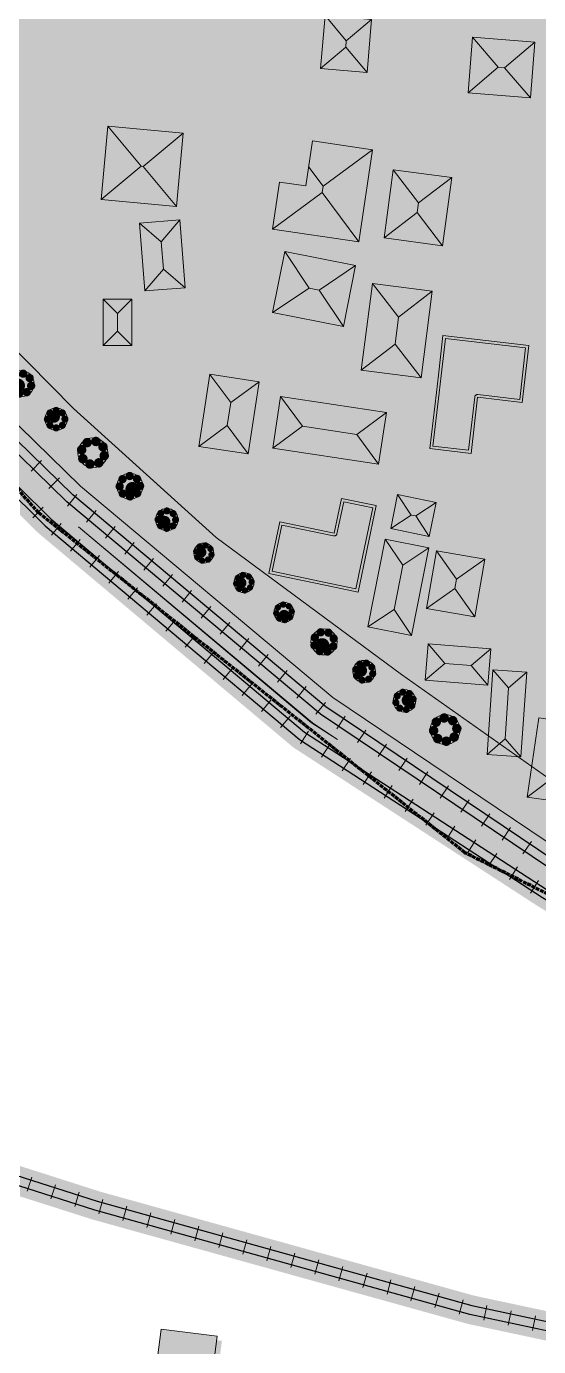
# Model space of a CAD drawing. Header units: metres. Extents: x 305859 to 307221, y 9155922 to 9156786.
# Drawn here: x 306185.8 to 306268, y 9156112.8 to 9156324.8 of the extents above; entities that cross this region are included whole.
import ezdxf

# ---------------------------------------------------------------- set-up
doc = ezdxf.new("R2010")
doc.units = ezdxf.units.M
doc.linetypes.add('DASHED2', pattern=[0.762, 0.635, -0.127])
for name, color, linetype, lineweight, true_color in [('B-BANGUNAN_PERMUKIMAN', 7, 'Continuous', 13, 0xf0cd8c), ('B-BAYANGAN', 7, 'Continuous', 0, 0x76786c), ('B-DELINEASI', 7, 'DASHED2', 70, 0xc800c8), ('K-BANGUNAN_LUAR_TAPAK', 7, 'Continuous', 9, 0xdedede), ('K-REL_BALAS', 7, 'Continuous', 0, 0xb0a89c), ('K-REL_BANTALAN', 7, 'Continuous', 9, 0x5a5a5a), ('K-REL_KA', 7, 'Continuous', 25, 0x282828), ('V-POHON_PENEDUH', 7, 'Continuous', 13, 0x288232)]:
    doc.layers.add(name, color=color, linetype=linetype, lineweight=lineweight, true_color=true_color)
doc.layers.add('G-PERKERASAN', color=7, linetype='Continuous')
doc.layers.add('V-RTH_SEMPADAN', color=7, linetype='Continuous')

# ---------------------------------------------------------------- blocks, each defined once
blk = doc.blocks.new('POHON')
at = {"true_color": 0x347638}
h = blk.add_hatch(color=97, dxfattribs=at)
h.dxf.hatch_style = 1
edge = h.paths.add_edge_path()
edge.add_arc((0, 0), 1, 0, 360)
at = {"true_color": 0x3e843e}
h = blk.add_hatch(color=97, dxfattribs=at)
h.dxf.hatch_style = 1
edge = h.paths.add_edge_path()
edge.add_arc((0, 0.78), 0.32, 0, 360)
h = blk.add_hatch(color=97, dxfattribs=at)
h.dxf.hatch_style = 1
edge = h.paths.add_edge_path()
edge.add_arc((-0.78, 0), 0.32, 0, 360)
h = blk.add_hatch(color=97, dxfattribs=at)
h.dxf.hatch_style = 1
edge = h.paths.add_edge_path()
edge.add_arc((-0.552, 0.552), 0.32, 0, 360)
at = {"true_color": 0x62a556}
h = blk.add_hatch(color=85, dxfattribs=at)
h.dxf.hatch_style = 1
edge = h.paths.add_edge_path()
edge.add_arc((-0.2, 0.22), 0.55, 0, 360)
at = {"true_color": 0x697060}
h = blk.add_hatch(color=251, dxfattribs=at)
h.dxf.hatch_style = 1
edge = h.paths.add_edge_path()
edge.add_arc((0.38, -0.38), 1, 0, 360)
at = {"true_color": 0x3e843e}
h = blk.add_hatch(color=97, dxfattribs=at)
h.dxf.hatch_style = 1
edge = h.paths.add_edge_path()
edge.add_arc((0.552, 0.552), 0.32, 0, 360)
h = blk.add_hatch(color=97, dxfattribs=at)
h.dxf.hatch_style = 1
edge = h.paths.add_edge_path()
edge.add_arc((0.78, 0), 0.32, 0, 360)
h = blk.add_hatch(color=97, dxfattribs=at)
h.dxf.hatch_style = 1
edge = h.paths.add_edge_path()
edge.add_arc((-0.552, -0.552), 0.32, 0, 360)
h = blk.add_hatch(color=97, dxfattribs=at)
h.dxf.hatch_style = 1
edge = h.paths.add_edge_path()
edge.add_arc((0, -0.78), 0.32, 0, 360)
h = blk.add_hatch(color=97, dxfattribs=at)
h.dxf.hatch_style = 1
edge = h.paths.add_edge_path()
edge.add_arc((0.552, -0.552), 0.32, 0, 360)
at = {"color": 99, "lineweight": 9, "true_color": 0x235528}
blk.add_circle((0, 0), 1, dxfattribs=at)

msp = doc.modelspace()

# ---------------------------------------------------------------- hatches: boundary and pattern name
at = {"layer": 'B-BANGUNAN_PERMUKIMAN', "true_color": 0xed9467}
h = msp.add_hatch(color=21, dxfattribs=at)
h.dxf.hatch_style = 1
h.paths.add_polyline_path([(306237.14, 9156322.52), (306237.05, 9156321.49), (306233.01, 9156318.08), (306233.73, 9156326.57), (306237.14, 9156322.52)])
at = {"layer": 'B-BANGUNAN_PERMUKIMAN', "true_color": 0xe99165}
h = msp.add_hatch(color=33, dxfattribs=at)
h.dxf.hatch_style = 1
h.paths.add_polyline_path([(306237.14, 9156322.52), (306233.73, 9156326.57), (306233.73, 9156326.57), (306241.19, 9156325.94), (306237.14, 9156322.52)])
at = {"layer": 'B-BANGUNAN_PERMUKIMAN', "true_color": 0xba7350}
h = msp.add_hatch(color=23, dxfattribs=at)
h.dxf.hatch_style = 1
h.paths.add_polyline_path([(306240.47, 9156317.44), (306237.05, 9156321.49), (306237.14, 9156322.52), (306241.19, 9156325.94), (306240.47, 9156317.44)])
at = {"layer": 'B-BANGUNAN_PERMUKIMAN', "true_color": 0xed9467}
h = msp.add_hatch(color=21, dxfattribs=at)
h.dxf.hatch_style = 1
h.paths.add_polyline_path([(306257.38, 9156323.08), (306261.51, 9156318.25), (306256.67, 9156314.13), (306257.38, 9156323.08)])
at = {"layer": 'B-BANGUNAN_PERMUKIMAN', "true_color": 0xea9165}
h = msp.add_hatch(color=33, dxfattribs=at)
h.dxf.hatch_style = 1
h.paths.add_polyline_path([(306262.55, 9156318.16), (306261.51, 9156318.25), (306257.38, 9156323.08), (306267.38, 9156322.29), (306262.55, 9156318.16)])
at = {"layer": 'B-BANGUNAN_PERMUKIMAN', "true_color": 0xba7350}
h = msp.add_hatch(color=23, dxfattribs=at)
h.dxf.hatch_style = 1
h.paths.add_polyline_path([(306262.55, 9156318.16), (306267.38, 9156322.29), (306267.38, 9156322.29), (306266.67, 9156313.33), (306262.55, 9156318.16)])
at = {"layer": 'B-BANGUNAN_PERMUKIMAN', "true_color": 0xbe7652}
h = msp.add_hatch(color=23, dxfattribs=at)
h.dxf.hatch_style = 1
h.paths.add_polyline_path([(306233.01, 9156318.08), (306233.01, 9156318.08), (306237.05, 9156321.49), (306240.47, 9156317.44), (306233.01, 9156318.08)])
at = {"layer": 'B-BANGUNAN_PERMUKIMAN', "true_color": 0xbd7652}
h = msp.add_hatch(color=23, dxfattribs=at)
h.dxf.hatch_style = 1
h.paths.add_polyline_path([(306256.67, 9156314.13), (306261.51, 9156318.25), (306262.55, 9156318.16), (306266.67, 9156313.33), (306256.67, 9156314.13)])
at = {"layer": 'B-BANGUNAN_PERMUKIMAN', "true_color": 0xee9467}
h = msp.add_hatch(color=21, dxfattribs=at)
h.dxf.hatch_style = 1
h.paths.add_polyline_path([(306204.24, 9156302.37), (306197.81, 9156297.03), (306198.89, 9156308.8), (306204.24, 9156302.37)])
at = {"layer": 'B-BANGUNAN_PERMUKIMAN', "true_color": 0xe99165}
h = msp.add_hatch(color=33, dxfattribs=at)
h.dxf.hatch_style = 1
h.paths.add_polyline_path([(306210.96, 9156307.69), (306204.52, 9156302.34), (306204.24, 9156302.37), (306198.89, 9156308.8), (306198.89, 9156308.8), (306210.96, 9156307.69)])
at = {"layer": 'B-BANGUNAN_PERMUKIMAN', "true_color": 0xb97350}
h = msp.add_hatch(color=23, dxfattribs=at)
h.dxf.hatch_style = 1
h.paths.add_polyline_path([(306209.87, 9156295.91), (306209.87, 9156295.91), (306204.52, 9156302.34), (306210.96, 9156307.69), (306209.87, 9156295.91)])
at = {"layer": 'B-BANGUNAN_PERMUKIMAN', "true_color": 0xeb9266}
h = msp.add_hatch(color=33, dxfattribs=at)
h.dxf.hatch_style = 1
h.paths.add_polyline_path([(306233.4, 9156299.14), (306231.11, 9156302.23), (306231.74, 9156306.45), (306241.34, 9156305.01), (306233.4, 9156299.14)])
at = {"layer": 'B-BANGUNAN_PERMUKIMAN', "true_color": 0xbc7551}
h = msp.add_hatch(color=23, dxfattribs=at)
h.dxf.hatch_style = 1
h.paths.add_polyline_path([(306239.13, 9156290.22), (306233.25, 9156298.16), (306233.4, 9156299.14), (306241.34, 9156305.01), (306239.13, 9156290.22)])
at = {"layer": 'B-BANGUNAN_PERMUKIMAN', "true_color": 0xbe7652}
h = msp.add_hatch(color=23, dxfattribs=at)
h.dxf.hatch_style = 1
h.paths.add_polyline_path([(306204.24, 9156302.37), (306204.52, 9156302.34), (306209.87, 9156295.91), (306197.81, 9156297.03), (306204.24, 9156302.37)])
at = {"layer": 'B-BANGUNAN_PERMUKIMAN', "true_color": 0xf19668}
h = msp.add_hatch(color=21, dxfattribs=at)
h.dxf.hatch_style = 1
h.paths.add_polyline_path([(306233.4, 9156299.14), (306233.25, 9156298.16), (306225.32, 9156292.28), (306226.44, 9156299.83), (306230.66, 9156299.2), (306231.11, 9156302.23), (306233.4, 9156299.14)])
at = {"layer": 'B-BANGUNAN_PERMUKIMAN', "true_color": 0xee9467}
h = msp.add_hatch(color=21, dxfattribs=at)
h.dxf.hatch_style = 1
h.paths.add_polyline_path([(306244.68, 9156301.81), (306248.73, 9156296.49), (306248.52, 9156294.91), (306243.2, 9156290.86), (306243.2, 9156290.86), (306244.68, 9156301.81)])
at = {"layer": 'B-BANGUNAN_PERMUKIMAN', "true_color": 0xe89064}
h = msp.add_hatch(color=33, dxfattribs=at)
h.dxf.hatch_style = 1
h.paths.add_polyline_path([(306254.05, 9156300.54), (306254.05, 9156300.54), (306248.73, 9156296.49), (306244.68, 9156301.81), (306254.05, 9156300.54)])
at = {"layer": 'B-BANGUNAN_PERMUKIMAN', "true_color": 0xb97350}
h = msp.add_hatch(color=23, dxfattribs=at)
h.dxf.hatch_style = 1
h.paths.add_polyline_path([(306248.52, 9156294.91), (306248.73, 9156296.49), (306254.05, 9156300.54), (306252.57, 9156289.59), (306248.52, 9156294.91)])
at = {"layer": 'B-BANGUNAN_PERMUKIMAN', "true_color": 0xc57a55}
h = msp.add_hatch(color=23, dxfattribs=at)
h.dxf.hatch_style = 1
h.paths.add_polyline_path([(306233.25, 9156298.16), (306239.13, 9156290.22), (306225.32, 9156292.28), (306225.32, 9156292.28), (306233.25, 9156298.16)])
at = {"layer": 'B-BANGUNAN_PERMUKIMAN', "true_color": 0xbf7753}
h = msp.add_hatch(color=23, dxfattribs=at)
h.dxf.hatch_style = 1
h.paths.add_polyline_path([(306248.52, 9156294.91), (306252.57, 9156289.59), (306243.2, 9156290.86), (306248.52, 9156294.91)])
at = {"layer": 'B-BANGUNAN_PERMUKIMAN', "true_color": 0xed9467}
h = msp.add_hatch(color=21, dxfattribs=at)
h.dxf.hatch_style = 1
h.paths.add_polyline_path([(306207.45, 9156290.24), (306203.95, 9156293.24), (306203.95, 9156293.24), (306210.45, 9156293.74), (306207.45, 9156290.24)])
at = {"layer": 'B-BANGUNAN_PERMUKIMAN', "true_color": 0xea9165}
h = msp.add_hatch(color=33, dxfattribs=at)
h.dxf.hatch_style = 1
h.paths.add_polyline_path([(306207.45, 9156290.24), (306207.79, 9156285.84), (306204.8, 9156282.34), (306204.8, 9156282.34), (306203.95, 9156293.24), (306207.45, 9156290.24)])
at = {"layer": 'B-BANGUNAN_PERMUKIMAN', "true_color": 0xbd7652}
h = msp.add_hatch(color=23, dxfattribs=at)
h.dxf.hatch_style = 1
h.paths.add_polyline_path([(306211.3, 9156282.84), (306207.79, 9156285.84), (306207.45, 9156290.24), (306210.45, 9156293.74), (306211.3, 9156282.84)])
at = {"layer": 'B-BANGUNAN_PERMUKIMAN', "true_color": 0xf09568}
h = msp.add_hatch(color=21, dxfattribs=at)
h.dxf.hatch_style = 1
h.paths.add_polyline_path([(306231.18, 9156282.8), (306225.31, 9156278.87), (306227.25, 9156288.67), (306231.18, 9156282.8)])
at = {"layer": 'B-BANGUNAN_PERMUKIMAN', "true_color": 0xe68f64}
h = msp.add_hatch(color=33, dxfattribs=at)
h.dxf.hatch_style = 1
h.paths.add_polyline_path([(306232.76, 9156282.49), (306231.18, 9156282.8), (306227.25, 9156288.67), (306238.63, 9156286.42), (306232.76, 9156282.49)])
at = {"layer": 'B-BANGUNAN_PERMUKIMAN', "true_color": 0xb7724f}
h = msp.add_hatch(color=35, dxfattribs=at)
h.dxf.hatch_style = 1
h.paths.add_polyline_path([(306232.76, 9156282.49), (306238.63, 9156286.42), (306238.63, 9156286.42), (306236.69, 9156276.62), (306232.76, 9156282.49)])
at = {"layer": 'B-BANGUNAN_PERMUKIMAN', "true_color": 0xba7350}
h = msp.add_hatch(color=23, dxfattribs=at)
h.dxf.hatch_style = 1
h.paths.add_polyline_path([(306207.79, 9156285.84), (306211.3, 9156282.84), (306204.8, 9156282.34), (306207.79, 9156285.84)])
at = {"layer": 'B-BANGUNAN_PERMUKIMAN', "true_color": 0xc17853}
h = msp.add_hatch(color=23, dxfattribs=at)
h.dxf.hatch_style = 1
h.paths.add_polyline_path([(306225.31, 9156278.87), (306225.31, 9156278.87), (306231.18, 9156282.8), (306232.76, 9156282.49), (306236.69, 9156276.62), (306225.31, 9156278.87)])
at = {"layer": 'B-BANGUNAN_PERMUKIMAN', "true_color": 0xee9467}
h = msp.add_hatch(color=21, dxfattribs=at)
h.dxf.hatch_style = 1
h.paths.add_polyline_path([(306245.52, 9156278.13), (306244.97, 9156273.81), (306239.55, 9156269.62), (306239.55, 9156269.62), (306241.33, 9156283.54), (306245.52, 9156278.13)])
at = {"layer": 'B-BANGUNAN_PERMUKIMAN', "true_color": 0xe89065}
h = msp.add_hatch(color=33, dxfattribs=at)
h.dxf.hatch_style = 1
h.paths.add_polyline_path([(306245.52, 9156278.13), (306241.33, 9156283.54), (306250.93, 9156282.32), (306245.52, 9156278.13)])
at = {"layer": 'B-BANGUNAN_PERMUKIMAN', "true_color": 0xb97350}
h = msp.add_hatch(color=23, dxfattribs=at)
h.dxf.hatch_style = 1
h.paths.add_polyline_path([(306249.15, 9156268.39), (306244.97, 9156273.81), (306245.52, 9156278.13), (306250.93, 9156282.32), (306249.15, 9156268.39)])
at = {"layer": 'B-BANGUNAN_PERMUKIMAN', "true_color": 0xeb9266}
h = msp.add_hatch(color=33, dxfattribs=at)
h.dxf.hatch_style = 1
h.paths.add_polyline_path([(306198.1, 9156281.02), (306200.4, 9156278.72), (306200.4, 9156275.86), (306198.1, 9156273.56), (306198.1, 9156281.02)])
h = msp.add_hatch(color=33, dxfattribs=at)
h.dxf.hatch_style = 1
h.paths.add_polyline_path([(306202.7, 9156281.02), (306200.4, 9156278.72), (306198.1, 9156281.02), (306202.7, 9156281.02)])
at = {"layer": 'B-BANGUNAN_PERMUKIMAN', "true_color": 0xbc7551}
h = msp.add_hatch(color=23, dxfattribs=at)
h.dxf.hatch_style = 1
h.paths.add_polyline_path([(306202.7, 9156273.56), (306200.4, 9156275.86), (306200.4, 9156278.72), (306202.7, 9156281.02), (306202.7, 9156273.56)])
h = msp.add_hatch(color=23, dxfattribs=at)
h.dxf.hatch_style = 1
h.paths.add_polyline_path([(306200.4, 9156275.86), (306202.7, 9156273.56), (306198.1, 9156273.56), (306200.4, 9156275.86)])
at = {"layer": 'B-BANGUNAN_PERMUKIMAN', "true_color": 0xbf7752}
h = msp.add_hatch(color=23, dxfattribs=at)
h.dxf.hatch_style = 1
h.paths.add_polyline_path([(306244.97, 9156273.81), (306249.15, 9156268.39), (306239.55, 9156269.62), (306244.97, 9156273.81)])
at = {"layer": 'B-BANGUNAN_PERMUKIMAN', "true_color": 0xd4845c}
h = msp.add_hatch(color=23, dxfattribs=at)
h.dxf.hatch_style = 1
h.paths.add_polyline_path([(306266.41, 9156273.59), (306265.35, 9156264.43), (306258.19, 9156265.26), (306257.15, 9156256.26), (306250.56, 9156257.02), (306251.59, 9156266.02), (306251.92, 9156268.82), (306252.65, 9156275.17), (306266.41, 9156273.59)])
at = {"layer": 'B-BANGUNAN_PERMUKIMAN', "true_color": 0xef9467}
h = msp.add_hatch(color=21, dxfattribs=at)
h.dxf.hatch_style = 1
h.paths.add_polyline_path([(306218.59, 9156264.41), (306218.04, 9156260.72), (306213.5, 9156257.37), (306215.24, 9156268.95), (306218.59, 9156264.41)])
at = {"layer": 'B-BANGUNAN_PERMUKIMAN', "true_color": 0xe89064}
h = msp.add_hatch(color=33, dxfattribs=at)
h.dxf.hatch_style = 1
h.paths.add_polyline_path([(306223.13, 9156267.77), (306218.59, 9156264.41), (306215.24, 9156268.95), (306215.24, 9156268.96), (306223.13, 9156267.77)])
at = {"layer": 'B-BANGUNAN_PERMUKIMAN', "true_color": 0xb87350}
h = msp.add_hatch(color=35, dxfattribs=at)
h.dxf.hatch_style = 1
h.paths.add_polyline_path([(306221.39, 9156256.18), (306221.39, 9156256.18), (306218.04, 9156260.72), (306218.59, 9156264.41), (306223.13, 9156267.77), (306221.39, 9156256.18)])
at = {"layer": 'B-BANGUNAN_PERMUKIMAN', "true_color": 0xef9467}
h = msp.add_hatch(color=21, dxfattribs=at)
h.dxf.hatch_style = 1
h.paths.add_polyline_path([(306230.11, 9156260.62), (306225.34, 9156257.09), (306226.59, 9156265.38), (306230.11, 9156260.62)])
at = {"layer": 'B-BANGUNAN_PERMUKIMAN', "true_color": 0xe89064}
h = msp.add_hatch(color=33, dxfattribs=at)
h.dxf.hatch_style = 1
h.paths.add_polyline_path([(306238.81, 9156259.31), (306230.11, 9156260.62), (306226.59, 9156265.38), (306226.59, 9156265.39), (306243.58, 9156262.83), (306238.81, 9156259.31)])
at = {"layer": 'B-BANGUNAN_PERMUKIMAN', "true_color": 0xb87350}
h = msp.add_hatch(color=35, dxfattribs=at)
h.dxf.hatch_style = 1
h.paths.add_polyline_path([(306238.81, 9156259.31), (306243.58, 9156262.83), (306242.33, 9156254.54), (306238.81, 9156259.31)])
at = {"layer": 'B-BANGUNAN_PERMUKIMAN', "true_color": 0xbf7753}
h = msp.add_hatch(color=23, dxfattribs=at)
h.dxf.hatch_style = 1
h.paths.add_polyline_path([(306218.04, 9156260.72), (306221.39, 9156256.18), (306213.5, 9156257.37), (306218.04, 9156260.72)])
h = msp.add_hatch(color=23, dxfattribs=at)
h.dxf.hatch_style = 1
h.paths.add_polyline_path([(306225.34, 9156257.09), (306230.11, 9156260.62), (306238.81, 9156259.31), (306242.33, 9156254.54), (306225.34, 9156257.09)])
at = {"layer": 'B-BANGUNAN_PERMUKIMAN', "true_color": 0xd4845c}
h = msp.add_hatch(color=23, dxfattribs=at)
h.dxf.hatch_style = 1
h.paths.add_polyline_path([(306241.93, 9156247.87), (306239.02, 9156233.98), (306233.46, 9156235.15), (306224.71, 9156236.98), (306226.45, 9156245.29), (306235.2, 9156243.45), (306236.37, 9156249.04), (306241.93, 9156247.87)])
at = {"layer": 'B-BANGUNAN_PERMUKIMAN', "true_color": 0xf09568}
h = msp.add_hatch(color=21, dxfattribs=at)
h.dxf.hatch_style = 1
h.paths.add_polyline_path([(306245.38, 9156249.66), (306245.38, 9156249.66), (306247.56, 9156246.36), (306244.26, 9156244.18), (306245.38, 9156249.66)])
at = {"layer": 'B-BANGUNAN_PERMUKIMAN', "true_color": 0xe68f64}
h = msp.add_hatch(color=33, dxfattribs=at)
h.dxf.hatch_style = 1
h.paths.add_polyline_path([(306248.27, 9156246.21), (306247.56, 9156246.36), (306245.38, 9156249.66), (306251.57, 9156248.39), (306251.57, 9156248.39), (306248.27, 9156246.21)])
at = {"layer": 'B-BANGUNAN_PERMUKIMAN', "true_color": 0xb7724f}
h = msp.add_hatch(color=35, dxfattribs=at)
h.dxf.hatch_style = 1
h.paths.add_polyline_path([(306248.27, 9156246.21), (306251.57, 9156248.39), (306250.45, 9156242.91), (306248.27, 9156246.21)])
at = {"layer": 'B-BANGUNAN_PERMUKIMAN', "true_color": 0xc17853}
h = msp.add_hatch(color=23, dxfattribs=at)
h.dxf.hatch_style = 1
h.paths.add_polyline_path([(306244.26, 9156244.18), (306247.56, 9156246.36), (306248.27, 9156246.21), (306250.45, 9156242.91), (306244.26, 9156244.18)])
at = {"layer": 'B-BANGUNAN_PERMUKIMAN', "true_color": 0xf09568}
h = msp.add_hatch(color=21, dxfattribs=at)
h.dxf.hatch_style = 1
h.paths.add_polyline_path([(306246.21, 9156238.29), (306244.81, 9156231.2), (306240.61, 9156228.4), (306243.4, 9156242.48), (306246.21, 9156238.29)])
at = {"layer": 'B-BANGUNAN_PERMUKIMAN', "true_color": 0xe68f64}
h = msp.add_hatch(color=33, dxfattribs=at)
h.dxf.hatch_style = 1
h.paths.add_polyline_path([(306246.21, 9156238.29), (306243.4, 9156242.48), (306243.4, 9156242.48), (306250.4, 9156241.1), (306246.21, 9156238.29)])
at = {"layer": 'B-BANGUNAN_PERMUKIMAN', "true_color": 0xb7724f}
h = msp.add_hatch(color=35, dxfattribs=at)
h.dxf.hatch_style = 1
h.paths.add_polyline_path([(306247.61, 9156227.01), (306247.61, 9156227.01), (306244.81, 9156231.2), (306246.21, 9156238.29), (306250.4, 9156241.1), (306250.4, 9156241.1), (306250.33, 9156240.73), (306247.61, 9156227.01)])
at = {"layer": 'B-BANGUNAN_PERMUKIMAN', "true_color": 0xef9568}
h = msp.add_hatch(color=21, dxfattribs=at)
h.dxf.hatch_style = 1
h.paths.add_polyline_path([(306251.59, 9156240.63), (306254.82, 9156236.08), (306254.56, 9156234.59), (306250.01, 9156231.37), (306251.59, 9156240.63)])
at = {"layer": 'B-BANGUNAN_PERMUKIMAN', "true_color": 0xe79064}
h = msp.add_hatch(color=33, dxfattribs=at)
h.dxf.hatch_style = 1
h.paths.add_polyline_path([(306254.82, 9156236.08), (306251.59, 9156240.63), (306259.37, 9156239.3), (306254.82, 9156236.08)])
at = {"layer": 'B-BANGUNAN_PERMUKIMAN', "true_color": 0xb8724f}
h = msp.add_hatch(color=35, dxfattribs=at)
h.dxf.hatch_style = 1
h.paths.add_polyline_path([(306254.56, 9156234.59), (306254.82, 9156236.08), (306259.37, 9156239.3), (306259.37, 9156239.3), (306257.78, 9156230.04), (306254.56, 9156234.59)])
at = {"layer": 'B-BANGUNAN_PERMUKIMAN', "true_color": 0xc07753}
h = msp.add_hatch(color=23, dxfattribs=at)
h.dxf.hatch_style = 1
h.paths.add_polyline_path([(306254.56, 9156234.59), (306257.78, 9156230.04), (306250.01, 9156231.37), (306254.56, 9156234.59)])
at = {"layer": 'B-BANGUNAN_PERMUKIMAN', "true_color": 0xc17853}
h = msp.add_hatch(color=23, dxfattribs=at)
h.dxf.hatch_style = 1
h.paths.add_polyline_path([(306244.81, 9156231.2), (306247.61, 9156227.01), (306240.61, 9156228.4), (306244.81, 9156231.2)])
at = {"layer": 'B-BANGUNAN_PERMUKIMAN', "true_color": 0xed9467}
h = msp.add_hatch(color=21, dxfattribs=at)
h.dxf.hatch_style = 1
h.paths.add_polyline_path([(306250.27, 9156225.7), (306252.96, 9156222.55), (306249.81, 9156219.86), (306250.27, 9156225.7)])
at = {"layer": 'B-BANGUNAN_PERMUKIMAN', "true_color": 0xea9165}
h = msp.add_hatch(color=33, dxfattribs=at)
h.dxf.hatch_style = 1
h.paths.add_polyline_path([(306257.18, 9156222.22), (306252.96, 9156222.55), (306250.27, 9156225.7), (306260.32, 9156224.9), (306260.32, 9156224.9), (306257.18, 9156222.22)])
at = {"layer": 'B-BANGUNAN_PERMUKIMAN', "true_color": 0xba7350}
h = msp.add_hatch(color=23, dxfattribs=at)
h.dxf.hatch_style = 1
h.paths.add_polyline_path([(306257.18, 9156222.22), (306260.32, 9156224.9), (306259.86, 9156219.07), (306257.18, 9156222.22)])
at = {"layer": 'B-BANGUNAN_PERMUKIMAN', "true_color": 0xbd7652}
h = msp.add_hatch(color=23, dxfattribs=at)
h.dxf.hatch_style = 1
h.paths.add_polyline_path([(306249.81, 9156219.86), (306252.96, 9156222.55), (306257.18, 9156222.22), (306259.86, 9156219.07), (306249.81, 9156219.86)])
at = {"layer": 'B-BANGUNAN_PERMUKIMAN', "true_color": 0xed9367}
h = msp.add_hatch(color=21, dxfattribs=at)
h.dxf.hatch_style = 1
h.paths.add_polyline_path([(306263.18, 9156218.61), (306262.63, 9156210.43), (306259.72, 9156207.89), (306259.72, 9156207.89), (306260.65, 9156221.52), (306263.18, 9156218.61)])
at = {"layer": 'B-BANGUNAN_PERMUKIMAN', "true_color": 0xea9165}
h = msp.add_hatch(color=33, dxfattribs=at)
h.dxf.hatch_style = 1
h.paths.add_polyline_path([(306263.18, 9156218.61), (306260.65, 9156221.52), (306260.65, 9156221.52), (306266.09, 9156221.15), (306263.18, 9156218.61)])
at = {"layer": 'B-BANGUNAN_PERMUKIMAN', "true_color": 0xba7450}
h = msp.add_hatch(color=23, dxfattribs=at)
h.dxf.hatch_style = 1
h.paths.add_polyline_path([(306265.17, 9156207.52), (306262.63, 9156210.43), (306263.18, 9156218.61), (306266.09, 9156221.15), (306265.17, 9156207.52)])
at = {"layer": 'B-BANGUNAN_PERMUKIMAN', "true_color": 0xef9467}
h = msp.add_hatch(color=21, dxfattribs=at)
h.dxf.hatch_style = 1
h.paths.add_polyline_path([(306271.58, 9156209.01), (306270.94, 9156204.66), (306266.16, 9156201.09), (306268.01, 9156213.79), (306271.58, 9156209.01)])
at = {"layer": 'B-BANGUNAN_PERMUKIMAN', "true_color": 0xbd7652}
h = msp.add_hatch(color=23, dxfattribs=at)
h.dxf.hatch_style = 1
h.paths.add_polyline_path([(306262.63, 9156210.43), (306265.17, 9156207.52), (306259.72, 9156207.89), (306262.63, 9156210.43)])
at = {"layer": 'B-BANGUNAN_PERMUKIMAN', "true_color": 0xbf7753}
h = msp.add_hatch(color=23, dxfattribs=at)
h.dxf.hatch_style = 1
h.paths.add_polyline_path([(306266.16, 9156201.09), (306266.16, 9156201.09), (306270.94, 9156204.66), (306274.51, 9156199.87), (306266.16, 9156201.09)])
at = {"layer": 'B-BAYANGAN', "true_color": 0x76786c}
h = msp.add_hatch(color=8, dxfattribs=at)
h.dxf.hatch_style = 1
h.paths.add_polyline_path([(306241.94, 9156325.19), (306241.22, 9156316.69), (306233.76, 9156317.33), (306234.48, 9156325.82), (306241.94, 9156325.19)])
h = msp.add_hatch(color=8, dxfattribs=at)
h.dxf.hatch_style = 1
h.paths.add_polyline_path([(306268.13, 9156321.54), (306267.42, 9156312.58), (306257.42, 9156313.38), (306258.13, 9156322.33), (306268.13, 9156321.54)])
h = msp.add_hatch(color=8, dxfattribs=at)
h.dxf.hatch_style = 1
h.paths.add_polyline_path([(306211.71, 9156306.94), (306210.62, 9156295.16), (306198.56, 9156296.28), (306199.64, 9156308.05), (306211.71, 9156306.94)])
h = msp.add_hatch(color=8, dxfattribs=at)
h.dxf.hatch_style = 1
h.paths.add_polyline_path([(306242.09, 9156304.26), (306239.88, 9156289.47), (306226.07, 9156291.53), (306227.19, 9156299.08), (306231.41, 9156298.45), (306232.49, 9156305.7), (306242.09, 9156304.26)])
h = msp.add_hatch(color=8, dxfattribs=at)
h.dxf.hatch_style = 1
h.paths.add_polyline_path([(306254.8, 9156299.79), (306253.32, 9156288.84), (306243.95, 9156290.11), (306245.43, 9156301.06), (306254.8, 9156299.79)])
h = msp.add_hatch(color=8, dxfattribs=at)
h.dxf.hatch_style = 1
h.paths.add_polyline_path([(306212.05, 9156282.09), (306205.55, 9156281.59), (306204.7, 9156292.49), (306211.2, 9156292.99), (306212.05, 9156282.09)])
h = msp.add_hatch(color=8, dxfattribs=at)
h.dxf.hatch_style = 1
h.paths.add_polyline_path([(306239.38, 9156285.67), (306237.44, 9156275.87), (306226.06, 9156278.12), (306228, 9156287.92), (306239.38, 9156285.67)])
h = msp.add_hatch(color=8, dxfattribs=at)
h.dxf.hatch_style = 1
h.paths.add_polyline_path([(306251.68, 9156281.57), (306249.9, 9156267.64), (306240.3, 9156268.87), (306242.08, 9156282.79), (306251.68, 9156281.57)])
h = msp.add_hatch(color=8, dxfattribs=at)
h.dxf.hatch_style = 1
h.paths.add_polyline_path([(306203.45, 9156272.81), (306198.85, 9156272.81), (306198.85, 9156280.27), (306203.45, 9156280.27), (306203.45, 9156272.81)])
h = msp.add_hatch(color=8, dxfattribs=at)
h.dxf.hatch_style = 1
h.paths.add_polyline_path([(306267.16, 9156272.84), (306266.1, 9156263.68), (306258.94, 9156264.51), (306257.9, 9156255.51), (306251.31, 9156256.27), (306252.34, 9156265.27), (306252.67, 9156268.07), (306253.4, 9156274.42), (306267.16, 9156272.84)])
h = msp.add_hatch(color=8, dxfattribs=at)
h.dxf.hatch_style = 1
h.paths.add_polyline_path([(306223.89, 9156267.02), (306222.14, 9156255.43), (306214.25, 9156256.62), (306215.99, 9156268.21), (306223.89, 9156267.02)])
h = msp.add_hatch(color=8, dxfattribs=at)
h.dxf.hatch_style = 1
h.paths.add_polyline_path([(306244.33, 9156262.08), (306243.08, 9156253.79), (306226.09, 9156256.34), (306227.34, 9156264.64), (306244.33, 9156262.08)])
h = msp.add_hatch(color=8, dxfattribs=at)
h.dxf.hatch_style = 1
h.paths.add_polyline_path([(306242.68, 9156247.12), (306239.77, 9156233.23), (306234.21, 9156234.4), (306225.46, 9156236.23), (306227.2, 9156244.54), (306235.95, 9156242.7), (306237.12, 9156248.29), (306242.68, 9156247.12)])
h = msp.add_hatch(color=8, dxfattribs=at)
h.dxf.hatch_style = 1
h.paths.add_polyline_path([(306252.32, 9156247.64), (306251.2, 9156242.16), (306245.01, 9156243.43), (306246.13, 9156248.91), (306252.32, 9156247.64)])
h = msp.add_hatch(color=8, dxfattribs=at)
h.dxf.hatch_style = 1
h.paths.add_polyline_path([(306251.15, 9156240.35), (306248.36, 9156226.26), (306241.36, 9156227.65), (306244.15, 9156241.73), (306251.15, 9156240.35)])
h = msp.add_hatch(color=8, dxfattribs=at)
h.dxf.hatch_style = 1
h.paths.add_polyline_path([(306260.12, 9156238.55), (306258.53, 9156229.29), (306250.76, 9156230.62), (306252.34, 9156239.88), (306260.12, 9156238.55)])
h = msp.add_hatch(color=8, dxfattribs=at)
h.dxf.hatch_style = 1
h.paths.add_polyline_path([(306261.07, 9156224.15), (306260.61, 9156218.32), (306250.56, 9156219.11), (306251.02, 9156224.95), (306261.07, 9156224.15)])
h = msp.add_hatch(color=8, dxfattribs=at)
h.dxf.hatch_style = 1
h.paths.add_polyline_path([(306266.84, 9156220.4), (306265.92, 9156206.77), (306260.47, 9156207.14), (306261.4, 9156220.77), (306266.84, 9156220.4)])
h = msp.add_hatch(color=8, dxfattribs=at)
h.dxf.hatch_style = 1
h.paths.add_polyline_path([(306277.11, 9156211.82), (306275.26, 9156199.12), (306266.91, 9156200.34), (306268.76, 9156213.04), (306277.11, 9156211.82)])
h = msp.add_hatch(color=8, dxfattribs=at)
h.dxf.hatch_style = 1
h.paths.add_polyline_path([(306208.16, 9156114.91), (306217.18, 9156113.78), (306216, 9156104.66), (306207, 9156105.79), (306208.16, 9156114.91)])
at = {"layer": 'G-PERKERASAN', "true_color": 0xe0ded9}
h = msp.add_hatch(color=254, dxfattribs=at)
h.dxf.hatch_style = 1
h.paths.add_polyline_path([(306214.82, 9156364.84), (306222.7, 9156364.48), (306235.72, 9156363.88), (306237.28, 9156384.64), (306252.33, 9156383.6), (306255.7, 9156410.59), (306262.53, 9156410.02), (306265.04, 9156409.81), (306263.23, 9156389.57), (306278.28, 9156387.24), (306277.39, 9156377), (306277.24, 9156375.3), (306288.4, 9156374.26), (306289.59, 9156385.71), (306291.77, 9156406.7), (306306.05, 9156404.88), (306304.23, 9156386.72), (306333.61, 9156380.91), (306333.66, 9156381.23), (306337.44, 9156403.77), (306347.57, 9156464.14), (306314.27, 9156469.95), (306297.28, 9156471.8), (306305.21, 9156522.67), (306276.31, 9156526.95), (306271.41, 9156483.99), (306214.82, 9156490.28), (306214.82, 9156562.71), (306291.75, 9156555.55), (306369.46, 9156545.53), (306448.83, 9156532.37), (306448.83, 9156196.71), (306445.18, 9156193.23), (306439.08, 9156185.1), (306447.73, 9156157.38), (306448.83, 9156141.62), (306393.99, 9156155.2), (306332.73, 9156171.59), (306288.72, 9156190.58), (306246.01, 9156220.78), (306216.24, 9156242.78), (306214.82, 9156244.07), (306214.82, 9156364.84)])
h = msp.add_hatch(color=254, dxfattribs=at)
h.dxf.hatch_style = 1
h.paths.add_polyline_path([(306214.82, 9156225.15), (306187.8, 9156246.71), (306159.61, 9156278.26), (306141.52, 9156298.52), (306095.93, 9156355.16), (306061.4, 9156428.37), (306059.15, 9156434.53), (306148.27, 9156429.79), (306176.04, 9156423.57), (306176.56, 9156407.22), (306190.9, 9156401.74), (306214.82, 9156392.62), (306214.82, 9156380.89), (306213.15, 9156364.92), (306214.82, 9156364.84), (306214.82, 9156244.07), (306193.37, 9156263.49), (306160.59, 9156296.71), (306133.41, 9156338.56), (306127.35, 9156361.25), (306104.26, 9156359.57), (306106.94, 9156354.87), (306143.5, 9156304.59), (306167.57, 9156277.28), (306194.5, 9156250.98), (306214.82, 9156233.97), (306214.82, 9156227.18), (306194.19, 9156244.46), (306214.82, 9156227.11), (306214.82, 9156225.15)])
h = msp.add_hatch(color=254, dxfattribs=at)
h.dxf.hatch_style = 1
h.paths.add_polyline_path([(306448.83, 9156118.11), (306423.33, 9156121.01), (306342.84, 9156150.11), (306331.22, 9156154.63), (306301.52, 9156169.48), (306299.32, 9156170.72), (306300.93, 9156169.77), (306256.18, 9156192.15), (306214.82, 9156225.15), (306214.82, 9156227.11), (306231.57, 9156213.01), (306235.74, 9156210.3), (306231.95, 9156212.86), (306231.73, 9156213.02), (306214.82, 9156227.18), (306214.82, 9156233.97), (306234.97, 9156217.09), (306271.82, 9156192.26), (306322.4, 9156163.64), (306383.41, 9156139.9), (306410.26, 9156131.5), (306436.75, 9156125.16), (306448.83, 9156123.17), (306448.83, 9156118.11)])
at = {"layer": 'K-BANGUNAN_LUAR_TAPAK', "true_color": 0xececea}
h = msp.add_hatch(color=7, dxfattribs=at)
h.dxf.hatch_style = 1
h.paths.add_polyline_path([(306207.41, 9156115.66), (306216.43, 9156114.53), (306215.25, 9156105.41), (306206.25, 9156106.54), (306207.41, 9156115.66)])
at = {"layer": 'K-REL_BALAS', "true_color": 0xbeb8ae}
h = msp.add_hatch(color=9, dxfattribs=at)
h.dxf.hatch_style = 1
h.paths.add_polyline_path([(306321.87, 9156152.15), (306320.15, 9156152.77), (306320.08, 9156152.8), (306320.01, 9156152.83), (306319.88, 9156152.89), (306319.82, 9156152.92), (306319.75, 9156152.96), (306267.83, 9156183.58), (306267.8, 9156183.6), (306267.78, 9156183.62), (306267.75, 9156183.64), (306228.76, 9156208.97), (306228.68, 9156209.03), (306228.6, 9156209.08), (306228.53, 9156209.14), (306187.79, 9156243.42), (306187.74, 9156243.46), (306187.7, 9156243.5), (306187.65, 9156243.54), (306184.8, 9156246.36), (306184.8, 9156252.89), (306190.85, 9156246.91), (306231.4, 9156212.78), (306263.55, 9156191.9), (306232.11, 9156213.09), (306232.04, 9156213.14), (306231.98, 9156213.18), (306231.91, 9156213.23), (306191.26, 9156247.28), (306191.22, 9156247.32), (306191.18, 9156247.35), (306191.13, 9156247.4), (306184.8, 9156253.58), (306184.8, 9156260.06), (306194.31, 9156250.78), (306234.8, 9156216.87), (306271.67, 9156192.02), (306321.87, 9156163.62), (306321.87, 9156158.57), (306320.44, 9156159.12), (306320.33, 9156159.17), (306320.24, 9156159.21), (306320.14, 9156159.27), (306272.43, 9156186.26), (306321.87, 9156157.1), (306321.87, 9156152.15)])
h = msp.add_hatch(color=9, dxfattribs=at)
h.dxf.hatch_style = 1
h.paths.add_polyline_path([(306184.8, 9156141.84), (306197.61, 9156137.74), (306257.65, 9156121.03), (306315.29, 9156108.73), (306321.87, 9156108.15), (306321.87, 9156103.49), (306314.73, 9156104.12), (306314.64, 9156104.13), (306314.55, 9156104.15), (306314.46, 9156104.16), (306256.62, 9156116.5), (306256.57, 9156116.52), (306256.52, 9156116.53), (306256.48, 9156116.54), (306196.32, 9156133.28), (306196.3, 9156133.29), (306196.27, 9156133.3), (306196.24, 9156133.31), (306184.8, 9156136.96), (306184.8, 9156141.84)])
at = {"layer": 'V-RTH_SEMPADAN', "true_color": 0xb0d48c}
h = msp.add_hatch(color=63, dxfattribs=at)
h.dxf.hatch_style = 1
h.paths.add_polyline_path([(306647.05, 9156132), (306682.57, 9156137.44), (306694.11, 9156139.2), (306735.94, 9156145.42), (306749.09, 9156147.37), (306754.67, 9156148.38), (306785.07, 9156153.87), (306794.32, 9156155.54), (306832.65, 9156160.25), (306836.67, 9156150.94), (306834.24, 9156150.62), (306834.21, 9156150.61), (306834.18, 9156150.61), (306780.38, 9156142.22), (306613.83, 9156118.7), (306566.87, 9156115.26), (306520.15, 9156115.68), (306477.16, 9156118.52), (306436.75, 9156125.16), (306410.26, 9156131.5), (306383.41, 9156139.9), (306322.4, 9156163.64), (306271.82, 9156192.26), (306234.97, 9156217.09), (306194.5, 9156250.98), (306167.57, 9156277.28), (306143.5, 9156304.59), (306106.94, 9156354.87), (306104.26, 9156359.57), (306127.35, 9156361.25), (306133.41, 9156338.56), (306160.59, 9156296.71), (306193.37, 9156263.49), (306216.24, 9156242.78), (306246.01, 9156220.78), (306288.72, 9156190.58), (306332.73, 9156171.59), (306393.99, 9156155.2), (306486.31, 9156132.33), (306532.49, 9156127.58), (306534.3, 9156127.4), (306596.42, 9156127.4), (306647.05, 9156132)])
at = {"layer": 'V-RTH_SEMPADAN', "true_color": 0x8ab66c}
h = msp.add_hatch(dxfattribs=at)
h.set_pattern_fill('GRASS', color=83, scale=0.35)
h.paths.add_polyline_path([(306647.05, 9156132), (306682.57, 9156137.44), (306694.11, 9156139.2), (306735.94, 9156145.42), (306749.09, 9156147.37), (306754.67, 9156148.38), (306785.07, 9156153.87), (306794.32, 9156155.54), (306832.65, 9156160.25), (306836.67, 9156150.94), (306834.24, 9156150.62), (306834.21, 9156150.61), (306834.18, 9156150.61), (306780.38, 9156142.22), (306613.83, 9156118.7), (306566.87, 9156115.26), (306520.15, 9156115.68), (306477.16, 9156118.52), (306436.75, 9156125.16), (306410.26, 9156131.5), (306383.41, 9156139.9), (306322.4, 9156163.64), (306271.82, 9156192.26), (306234.97, 9156217.09), (306194.5, 9156250.98), (306167.57, 9156277.28), (306143.5, 9156304.59), (306106.94, 9156354.87), (306104.26, 9156359.57), (306127.35, 9156361.25), (306133.41, 9156338.56), (306160.59, 9156296.71), (306193.37, 9156263.49), (306216.24, 9156242.78), (306246.01, 9156220.78), (306288.72, 9156190.58), (306332.73, 9156171.59), (306393.99, 9156155.2), (306486.31, 9156132.33), (306532.49, 9156127.58), (306534.3, 9156127.4), (306596.42, 9156127.4), (306647.05, 9156132)])
at = {"layer": 'V-RTH_SEMPADAN', "true_color": 0xb0d48c}
h = msp.add_hatch(color=63, dxfattribs=at)
h.dxf.hatch_style = 1
h.paths.add_polyline_path([(306231.73, 9156213.02), (306231.95, 9156212.86), (306235.74, 9156210.3), (306231.57, 9156213.01), (306194.19, 9156244.46), (306231.73, 9156213.02)])
at = {"layer": 'V-RTH_SEMPADAN', "true_color": 0x8ab66c}
h = msp.add_hatch(dxfattribs=at)
h.set_pattern_fill('GRASS', color=83, scale=0.35)
h.paths.add_polyline_path([(306231.73, 9156213.02), (306231.95, 9156212.86), (306235.74, 9156210.3), (306231.57, 9156213.01), (306194.19, 9156244.46), (306231.73, 9156213.02)])

# ---------------------------------------------------------------- linework, layer by layer
at = {"layer": 'B-BANGUNAN_PERMUKIMAN', "color": 27, "lineweight": 9, "true_color": 0x744832}
for p, q in [((306233.73, 9156326.57), (306237.14, 9156322.52)), ((306241.19, 9156325.94), (306237.14, 9156322.52)), ((306237.14, 9156322.52), (306237.05, 9156321.49)), ((306257.38, 9156323.08), (306261.51, 9156318.25)), ((306267.38, 9156322.29), (306262.55, 9156318.16)), ((306233.01, 9156318.08), (306237.05, 9156321.49)), ((306240.47, 9156317.44), (306237.05, 9156321.49)), ((306256.67, 9156314.13), (306261.51, 9156318.25)), ((306262.55, 9156318.16), (306261.51, 9156318.25)), ((306266.67, 9156313.33), (306262.55, 9156318.16)), ((306198.89, 9156308.8), (306204.24, 9156302.37)), ((306210.96, 9156307.69), (306204.52, 9156302.34)), ((306241.34, 9156305.01), (306233.4, 9156299.14)), ((306197.81, 9156297.03), (306204.24, 9156302.37)), ((306204.24, 9156302.37), (306204.52, 9156302.34)), ((306209.87, 9156295.91), (306204.52, 9156302.34)), ((306231.11, 9156302.23), (306233.4, 9156299.14)), ((306244.68, 9156301.81), (306248.73, 9156296.49)), ((306233.4, 9156299.14), (306233.25, 9156298.16)), ((306254.05, 9156300.54), (306248.73, 9156296.49)), ((306225.32, 9156292.28), (306233.25, 9156298.16)), ((306239.13, 9156290.22), (306233.25, 9156298.16)), ((306243.2, 9156290.86), (306248.52, 9156294.91)), ((306248.52, 9156294.91), (306248.73, 9156296.49)), ((306252.57, 9156289.59), (306248.52, 9156294.91)), ((306203.95, 9156293.24), (306207.45, 9156290.24)), ((306210.45, 9156293.74), (306207.45, 9156290.24)), ((306207.45, 9156290.24), (306207.79, 9156285.84)), ((306227.25, 9156288.67), (306231.18, 9156282.8)), ((306238.63, 9156286.42), (306232.76, 9156282.49)), ((306204.8, 9156282.34), (306207.79, 9156285.84)), ((306211.3, 9156282.84), (306207.79, 9156285.84)), ((306225.31, 9156278.87), (306231.18, 9156282.8)), ((306232.76, 9156282.49), (306231.18, 9156282.8)), ((306236.69, 9156276.62), (306232.76, 9156282.49)), ((306241.33, 9156283.54), (306245.52, 9156278.13)), ((306250.93, 9156282.32), (306245.52, 9156278.13)), ((306198.1, 9156281.02), (306200.4, 9156278.72)), ((306202.7, 9156281.02), (306200.4, 9156278.72)), ((306200.4, 9156275.86), (306200.4, 9156278.72)), ((306245.52, 9156278.13), (306244.97, 9156273.81)), ((306198.1, 9156273.56), (306200.4, 9156275.86)), ((306202.7, 9156273.56), (306200.4, 9156275.86)), ((306239.55, 9156269.62), (306244.97, 9156273.81)), ((306249.15, 9156268.39), (306244.97, 9156273.81)), ((306215.24, 9156268.95), (306218.59, 9156264.41)), ((306223.13, 9156267.77), (306218.59, 9156264.41)), ((306226.59, 9156265.38), (306230.11, 9156260.62)), ((306218.04, 9156260.72), (306218.59, 9156264.41)), ((306243.58, 9156262.83), (306238.81, 9156259.31)), ((306213.5, 9156257.37), (306218.04, 9156260.72)), ((306221.39, 9156256.18), (306218.04, 9156260.72)), ((306225.34, 9156257.09), (306230.11, 9156260.62)), ((306238.81, 9156259.31), (306230.11, 9156260.62)), ((306242.33, 9156254.54), (306238.81, 9156259.31)), ((306245.38, 9156249.66), (306247.56, 9156246.36)), ((306251.57, 9156248.39), (306248.27, 9156246.21)), ((306244.26, 9156244.18), (306247.56, 9156246.36)), ((306248.27, 9156246.21), (306247.56, 9156246.36)), ((306250.45, 9156242.91), (306248.27, 9156246.21)), ((306243.4, 9156242.48), (306246.21, 9156238.29)), ((306250.4, 9156241.1), (306246.21, 9156238.29)), ((306251.59, 9156240.63), (306254.82, 9156236.08)), ((306246.21, 9156238.29), (306244.81, 9156231.2)), ((306259.37, 9156239.3), (306254.82, 9156236.08)), ((306254.56, 9156234.59), (306254.82, 9156236.08)), ((306250.01, 9156231.37), (306254.56, 9156234.59)), ((306257.78, 9156230.04), (306254.56, 9156234.59)), ((306240.61, 9156228.4), (306244.81, 9156231.2)), ((306247.61, 9156227.01), (306244.81, 9156231.2)), ((306250.27, 9156225.7), (306252.96, 9156222.55)), ((306260.32, 9156224.9), (306257.18, 9156222.22)), ((306249.81, 9156219.86), (306252.96, 9156222.55)), ((306257.18, 9156222.22), (306252.96, 9156222.55)), ((306259.86, 9156219.07), (306257.18, 9156222.22)), ((306260.65, 9156221.52), (306263.18, 9156218.61)), ((306266.09, 9156221.15), (306263.18, 9156218.61)), ((306263.18, 9156218.61), (306262.63, 9156210.43)), ((306259.72, 9156207.89), (306262.63, 9156210.43)), ((306265.17, 9156207.52), (306262.63, 9156210.43)), ((306266.16, 9156201.09), (306270.94, 9156204.66))]:
    msp.add_line(p, q, dxfattribs=at)
at = {"layer": 'B-BANGUNAN_PERMUKIMAN', "color": 27, "lineweight": 13, "true_color": 0x744832}
for points in [[(306241.19, 9156325.94), (306240.47, 9156317.44), (306233.01, 9156318.08), (306233.73, 9156326.57), (306241.19, 9156325.94)], [(306267.38, 9156322.29), (306266.67, 9156313.33), (306256.67, 9156314.13), (306257.38, 9156323.08), (306267.38, 9156322.29)], [(306210.96, 9156307.69), (306209.87, 9156295.91), (306197.81, 9156297.03), (306198.89, 9156308.8), (306210.96, 9156307.69)], [(306241.34, 9156305.01), (306239.13, 9156290.22), (306225.32, 9156292.28), (306226.44, 9156299.83), (306230.66, 9156299.2), (306231.74, 9156306.45), (306241.34, 9156305.01)], [(306254.05, 9156300.54), (306252.57, 9156289.59), (306243.2, 9156290.86), (306244.68, 9156301.81), (306254.05, 9156300.54)], [(306211.3, 9156282.84), (306204.8, 9156282.34), (306203.95, 9156293.24), (306210.45, 9156293.74), (306211.3, 9156282.84)], [(306238.63, 9156286.42), (306236.69, 9156276.62), (306225.31, 9156278.87), (306227.25, 9156288.67), (306238.63, 9156286.42)], [(306250.93, 9156282.32), (306249.15, 9156268.39), (306239.55, 9156269.62), (306241.33, 9156283.54), (306250.93, 9156282.32)], [(306202.7, 9156273.56), (306198.1, 9156273.56), (306198.1, 9156281.02), (306202.7, 9156281.02), (306202.7, 9156273.56)], [(306266.41, 9156273.59), (306265.35, 9156264.43), (306258.19, 9156265.26), (306257.15, 9156256.26), (306250.56, 9156257.02), (306251.59, 9156266.02), (306251.92, 9156268.82), (306252.65, 9156275.17), (306266.41, 9156273.59)], [(306223.14, 9156267.77), (306221.39, 9156256.18), (306213.5, 9156257.37), (306215.24, 9156268.96), (306223.14, 9156267.77)], [(306243.58, 9156262.83), (306242.33, 9156254.54), (306225.34, 9156257.09), (306226.59, 9156265.39), (306243.58, 9156262.83)], [(306241.93, 9156247.87), (306239.02, 9156233.98), (306233.46, 9156235.15), (306224.71, 9156236.98), (306226.45, 9156245.29), (306235.2, 9156243.45), (306236.37, 9156249.04), (306241.93, 9156247.87)], [(306251.57, 9156248.39), (306250.45, 9156242.91), (306244.26, 9156244.18), (306245.38, 9156249.66), (306251.57, 9156248.39)], [(306250.4, 9156241.1), (306247.61, 9156227.01), (306240.61, 9156228.4), (306243.4, 9156242.48), (306250.4, 9156241.1)], [(306259.37, 9156239.3), (306257.78, 9156230.04), (306250.01, 9156231.37), (306251.59, 9156240.63), (306259.37, 9156239.3)], [(306260.32, 9156224.9), (306259.86, 9156219.07), (306249.81, 9156219.86), (306250.27, 9156225.7), (306260.32, 9156224.9)], [(306266.09, 9156221.15), (306265.17, 9156207.52), (306259.72, 9156207.89), (306260.65, 9156221.52), (306266.09, 9156221.15)], [(306276.36, 9156212.57), (306274.51, 9156199.87), (306266.16, 9156201.09), (306268.01, 9156213.79), (306276.36, 9156212.57)]]:
    msp.add_lwpolyline(points, close=True, dxfattribs=at)
at = {"layer": 'B-BANGUNAN_PERMUKIMAN', "color": 21, "lineweight": 9, "true_color": 0xfa9b6c}
for points in [[(306265.91, 9156273.19), (306264.96, 9156264.93), (306258.24, 9156265.71), (306258.2, 9156265.71), (306258.15, 9156265.71), (306258.11, 9156265.7), (306258.06, 9156265.69), (306258.02, 9156265.68), (306257.98, 9156265.66), (306257.94, 9156265.64), (306257.91, 9156265.61), (306257.87, 9156265.58), (306257.84, 9156265.55), (306257.82, 9156265.52), (306257.79, 9156265.48), (306257.77, 9156265.44), (306257.76, 9156265.4), (306257.75, 9156265.36), (306257.74, 9156265.31), (306256.75, 9156256.76), (306251.05, 9156257.41), (306252.04, 9156265.97), (306252.36, 9156268.77), (306253.05, 9156274.68), (306265.91, 9156273.19)], [(306241.4, 9156247.53), (306238.67, 9156234.52), (306233.56, 9156235.59), (306225.24, 9156237.33), (306226.8, 9156244.76), (306235.11, 9156243.01), (306235.16, 9156243.01), (306235.2, 9156243), (306235.24, 9156243.01), (306235.29, 9156243.01), (306235.33, 9156243.02), (306235.37, 9156243.04), (306235.41, 9156243.06), (306235.45, 9156243.08), (306235.49, 9156243.1), (306235.52, 9156243.13), (306235.55, 9156243.17), (306235.58, 9156243.2), (306235.6, 9156243.24), (306235.62, 9156243.28), (306235.63, 9156243.32), (306235.64, 9156243.36), (306236.72, 9156248.5), (306241.4, 9156247.53)]]:
    msp.add_lwpolyline(points, close=True, dxfattribs=at)
at = {"layer": 'B-DELINEASI'}
msp.add_lwpolyline([(306423.33, 9156121.01), (306333.54, 9156153.47), (306256.18, 9156192.15), (306187.8, 9156246.71), (306141.52, 9156298.52), (306095.93, 9156355.16), (306061.4, 9156428.37), (306035.15, 9156500.2), (306008.21, 9156577.56), (306008.21, 9156577.56), (306165.7, 9156567.29), (306291.75, 9156555.55), (306369.46, 9156545.53), (306504.83, 9156523.08)], dxfattribs=at)
at = {"layer": 'K-BANGUNAN_LUAR_TAPAK', "color": 253, "lineweight": 9, "true_color": 0xb0b0ae}
msp.add_lwpolyline([(306207.41, 9156115.66), (306216.43, 9156114.53), (306215.25, 9156105.41), (306206.25, 9156106.54), (306207.41, 9156115.66)], close=True, dxfattribs=at)
at = {"layer": 'K-REL_BANTALAN'}
for points in [[(306188.24, 9156255.14), (306186.56, 9156253.42)], [(306191.1, 9156252.35), (306189.43, 9156250.63)], [(306193.92, 9156249.64), (306192.38, 9156247.8)], [(306186.83, 9156245.93), (306188.52, 9156247.64)], [(306196.99, 9156247.07), (306195.45, 9156245.23)], [(306189.84, 9156243.15), (306191.39, 9156244.99)], [(306200.06, 9156244.51), (306198.51, 9156242.67)], [(306192.9, 9156240.58), (306194.45, 9156242.42)], [(306203.12, 9156241.94), (306201.58, 9156240.1)], [(306195.96, 9156238), (306197.51, 9156239.84)], [(306206.19, 9156239.37), (306204.65, 9156237.53)], [(306199.02, 9156235.43), (306200.57, 9156237.27)], [(306209.26, 9156236.8), (306207.71, 9156234.96)], [(306202.08, 9156232.85), (306203.63, 9156234.69)], [(306212.32, 9156234.23), (306210.78, 9156232.39)], [(306205.14, 9156230.28), (306206.69, 9156232.11)], [(306215.39, 9156231.66), (306213.85, 9156229.82)], [(306208.2, 9156227.7), (306209.75, 9156229.54)], [(306218.45, 9156229.1), (306216.91, 9156227.26)], [(306211.27, 9156225.13), (306212.81, 9156226.96)], [(306221.52, 9156226.53), (306219.98, 9156224.69)], [(306214.33, 9156222.55), (306215.87, 9156224.39)], [(306224.59, 9156223.96), (306223.05, 9156222.12)], [(306217.39, 9156219.98), (306218.93, 9156221.81)], [(306227.65, 9156221.39), (306226.11, 9156219.55)], [(306220.45, 9156217.4), (306221.99, 9156219.24)], [(306230.72, 9156218.82), (306229.18, 9156216.98)], [(306223.51, 9156214.83), (306225.05, 9156216.66)], [(306233.79, 9156216.25), (306232.25, 9156214.41)], [(306226.57, 9156212.25), (306228.11, 9156214.09)], [(306236.97, 9156214.05), (306235.63, 9156212.06)], [(306240.29, 9156211.82), (306238.95, 9156209.83)], [(306229.79, 9156209.64), (306231.09, 9156211.65)], [(306233.14, 9156207.46), (306234.45, 9156209.47)], [(306243.61, 9156209.58), (306242.27, 9156207.59)], [(306236.49, 9156205.28), (306237.8, 9156207.29)], [(306246.92, 9156207.34), (306245.58, 9156205.35)], [(306239.85, 9156203.1), (306241.16, 9156205.11)], [(306250.24, 9156205.11), (306248.9, 9156203.12)], [(306243.2, 9156200.92), (306244.51, 9156202.93)], [(306253.56, 9156202.87), (306252.22, 9156200.88)], [(306246.56, 9156198.74), (306247.86, 9156200.75)], [(306256.88, 9156200.64), (306255.53, 9156198.65)], [(306249.91, 9156196.56), (306251.22, 9156198.57)], [(306260.19, 9156198.4), (306258.85, 9156196.41)], [(306253.26, 9156194.38), (306254.57, 9156196.39)], [(306263.51, 9156196.17), (306262.17, 9156194.18)], [(306256.62, 9156192.2), (306257.93, 9156194.21)], [(306266.83, 9156193.93), (306265.49, 9156191.94)], [(306259.97, 9156190.02), (306261.28, 9156192.04)], [(306263.33, 9156187.84), (306264.63, 9156189.86)], [(306266.68, 9156185.66), (306267.99, 9156187.68)], [(306185.94, 9156137.78), (306186.67, 9156140.06)], [(306189.75, 9156136.56), (306190.48, 9156138.84)], [(306193.56, 9156135.34), (306194.29, 9156137.63)], [(306197.42, 9156134.14), (306198.07, 9156136.45)], [(306201.28, 9156133.07), (306201.92, 9156135.38)], [(306205.13, 9156131.99), (306205.77, 9156134.31)], [(306208.98, 9156130.92), (306209.63, 9156133.23)], [(306212.84, 9156129.85), (306213.48, 9156132.16)], [(306216.69, 9156128.78), (306217.33, 9156131.09)], [(306220.54, 9156127.7), (306221.19, 9156130.01)], [(306224.4, 9156126.63), (306225.04, 9156128.94)], [(306228.25, 9156125.56), (306228.89, 9156127.87)], [(306232.1, 9156124.48), (306232.75, 9156126.8)], [(306235.96, 9156123.41), (306236.6, 9156125.72)], [(306239.81, 9156122.34), (306240.46, 9156124.65)], [(306243.67, 9156121.27), (306244.31, 9156123.58)], [(306247.52, 9156120.19), (306248.16, 9156122.51)], [(306251.37, 9156119.12), (306252.02, 9156121.43)], [(306255.23, 9156118.05), (306255.87, 9156120.36)], [(306259.19, 9156117.1), (306259.69, 9156119.45)], [(306263.1, 9156116.27), (306263.6, 9156118.61)], [(306267.01, 9156115.43), (306267.51, 9156117.78)]]:
    msp.add_lwpolyline(points, dxfattribs=at)
at = {"layer": 'K-REL_KA'}
for points in [[(306780.66, 9156140.36), (306614.03, 9156116.83), (306566.93, 9156113.38), (306520.08, 9156113.81), (306476.94, 9156116.65), (306436.38, 9156123.32), (306409.76, 9156129.69), (306382.78, 9156138.12), (306321.59, 9156161.94), (306270.83, 9156190.66), (306233.84, 9156215.59), (306193.24, 9156249.59), (306166.21, 9156275.99), (306142.03, 9156303.41), (306105.36, 9156353.85), (306090.56, 9156379.78), (306075.64, 9156410.93), (306041.7, 9156495.17), (306017.19, 9156566.43)], [(306012.06, 9156564.83), (306036.91, 9156493.31), (306070.51, 9156409.88), (306086.27, 9156377.87), (306102.42, 9156350.41), (306137.36, 9156301.19), (306162.79, 9156272.43), (306189.77, 9156245.72), (306230.45, 9156211.5), (306269.39, 9156186.19), (306321.24, 9156155.61), (306383.08, 9156133.33), (306407.52, 9156125.67), (306434.52, 9156118.81), (306481.45, 9156111.68), (306524.35, 9156109.51), (306569.43, 9156109.7), (306621.64, 9156114.51), (306775.93, 9156136.53)], [(306436.07, 9156121.91), (306409.4, 9156128.29), (306409.36, 9156128.31), (306382.33, 9156136.76), (306382.28, 9156136.77), (306321.02, 9156160.61), (306320.93, 9156160.66), (306270.09, 9156189.42), (306270.05, 9156189.45), (306233, 9156214.41), (306232.94, 9156214.46), (306192.29, 9156248.5), (306192.25, 9156248.54), (306165.19, 9156274.97), (306165.15, 9156275.01), (306140.93, 9156302.49), (306140.88, 9156302.54), (306104.17, 9156353.04), (306104.13, 9156353.1), (306089.29, 9156379.09), (306089.27, 9156379.13), (306074.33, 9156410.33), (306074.32, 9156410.37), (306040.36, 9156494.64)], [(306161.76, 9156271.42), (306188.78, 9156244.68), (306188.82, 9156244.64), (306229.56, 9156210.37), (306229.63, 9156210.31), (306268.62, 9156184.98), (306268.64, 9156184.96), (306320.57, 9156154.34), (306320.63, 9156154.31), (306320.69, 9156154.28), (306382.61, 9156131.97), (306382.64, 9156131.96), (306407.11, 9156124.29), (306407.15, 9156124.28), (306434.2, 9156117.4)], [(305860.23, 9156248.48), (305946.3, 9156219.39), (306110.77, 9156163.83), (306197.15, 9156136.21), (306257.27, 9156119.47), (306315.05, 9156107.15), (306420.69, 9156097.76), (306501.63, 9156095.56), (306556.87, 9156098.74), (306592.27, 9156103.48), (306677.54, 9156115.5)], [(305859.77, 9156247.12), (305945.84, 9156218.02), (306110.31, 9156162.46), (306110.32, 9156162.46), (306196.73, 9156134.83), (306196.75, 9156134.82), (306256.91, 9156118.08), (306256.95, 9156118.07), (306314.79, 9156105.73), (306314.88, 9156105.72), (306420.58, 9156096.32), (306420.63, 9156096.32), (306501.62, 9156094.12), (306501.68, 9156094.12), (306556.98, 9156097.31), (306557.03, 9156097.31), (306592.46, 9156102.05), (306592.47, 9156102.05), (306677.74, 9156114.07)]]:
    msp.add_lwpolyline(points, dxfattribs=at)
at = {"layer": 'V-RTH_SEMPADAN', "color": 65, "lineweight": 9, "true_color": 0x89a56d}
msp.add_lwpolyline([(306436.75, 9156125.16), (306410.26, 9156131.5), (306383.41, 9156139.9), (306322.4, 9156163.64), (306271.82, 9156192.26), (306234.97, 9156217.09), (306194.5, 9156250.98), (306167.57, 9156277.28), (306143.5, 9156304.59), (306106.94, 9156354.87), (306104.26, 9156359.57), (306127.35, 9156361.25), (306133.41, 9156338.56), (306160.59, 9156296.71), (306193.37, 9156263.49), (306216.24, 9156242.78), (306246.01, 9156220.78), (306288.72, 9156190.58), (306332.73, 9156171.59), (306393.99, 9156155.2), (306486.31, 9156132.33)], dxfattribs=at)
msp.add_lwpolyline([(306231.73, 9156213.02), (306231.95, 9156212.86), (306235.74, 9156210.3), (306231.57, 9156213.01), (306194.19, 9156244.46), (306231.73, 9156213.02)], close=True, dxfattribs=at)

# ---------------------------------------------------------------- block references
at = {"layer": 'V-POHON_PENEDUH'}
for p, xscale, yscale, rotation in [((306184.96, 9156267.45), 2.1, 2.1, 78.43170857705329), ((306190.58, 9156261.76), 1.8, 1.8, 0.3848093801722019), ((306196.48, 9156256.36), 2.4, 2.4, 30.20060189717785), ((306202.41, 9156250.99), 2.1, 2.1, 180.9950422955039), ((306208.34, 9156245.62), 1.8, 1.8, 89.34458212334533), ((306214.28, 9156240.26), 1.6, 1.6, 32.70661067292635), ((306220.71, 9156235.5), 1.6, 1.6, 51.79145085680496), ((306227.14, 9156230.74), 1.6, 1.6, 141.8323106176994), ((306233.57, 9156225.99), 2.1, 2.1, 109.5280416807619), ((306240.01, 9156221.23), 1.8, 1.8, 30.41377612061781), ((306246.48, 9156216.53), 1.8, 1.8, 236.7157223925621), ((306253.01, 9156211.91), 2.4, 2.4, 275.1520845100917)]:
    msp.add_blockref('POHON', p, dxfattribs=dict(at, xscale=xscale, yscale=yscale, rotation=rotation))

doc.saveas('drawing.dxf')
